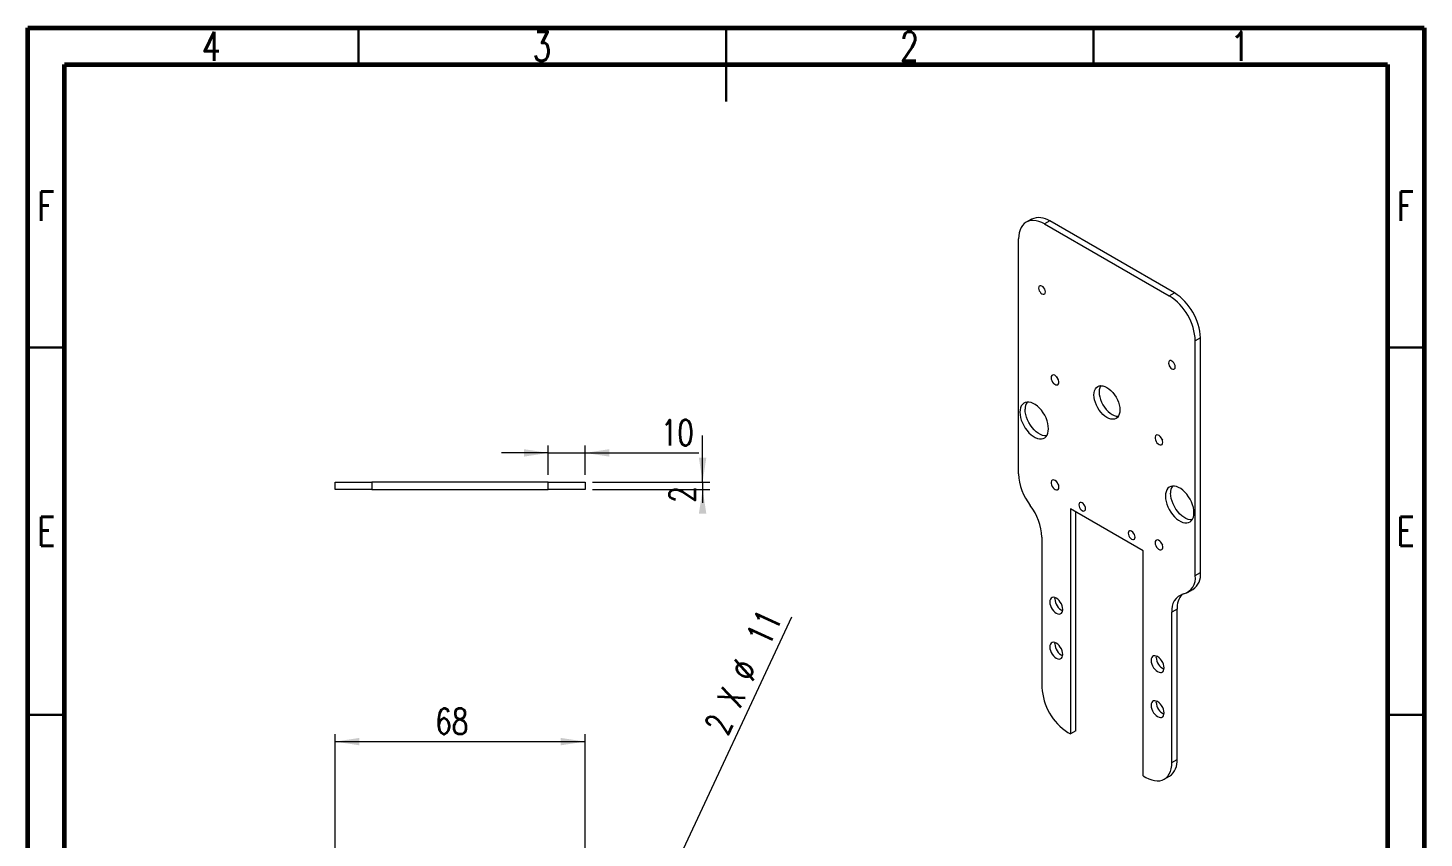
# Model space of a CAD drawing. Header units: millimetres. Extents: x 15 to 205, y 5 to 292.
# Drawn here: x 15 to 205, y 181.7 to 292 of the extents above; entities that cross this region are included whole.
import ezdxf

# ---------------------------------------------------------------- set-up
doc = ezdxf.new("R2010")
doc.units = ezdxf.units.MM
doc.styles.add('SLDTEXTSTYLE0', font='TXT', dxfattribs={"width": 0.75, "bigfont": 'bigfont'})
doc.styles.add('SLDTEXTSTYLE2', font='TXT', dxfattribs={"width": 0.666667, "bigfont": 'bigfont'})
doc.dimstyles.new('SLDDIMSTYLE0', dxfattribs={"dimtxt": 3.5, "dimasz": 3.302, "dimexe": 0, "dimexo": 0.0625, "dimgap": 0.875, "dimtad": 1, "dimlfac": 2, "dimrnd": 1e-09, "dimzin": 12, "dimdsep": 46, "dimtxsty": 'SLDTEXTSTYLE0', "dimsah": 1, "dimcen": 0.09, "dimadec": 0, "dimazin": 3, "dimtfac": 1, "dimtmove": 0, "dimatfit": 0, "dimfxl": 1, "dimfrac": 2, "dimtolj": 1, "dimtzin": 12, "dimarcsym": 0})
doc.dimstyles.new('SLDDIMSTYLE2', dxfattribs={"dimtxt": 3.5, "dimasz": 3.302, "dimexe": 0, "dimexo": 0.0625, "dimgap": 0.875, "dimtad": 1, "dimlfac": 2, "dimrnd": 1e-09, "dimzin": 12, "dimdsep": 46, "dimtxsty": 'SLDTEXTSTYLE0', "dimsah": 1, "dimcen": 0.09, "dimadec": 0, "dimazin": 3, "dimtfac": 1, "dimtofl": 0, "dimtmove": 0, "dimatfit": 3, "dimfxl": 1, "dimfrac": 2, "dimtolj": 1, "dimtzin": 12, "dimarcsym": 0})
doc.dimstyles.new('SLDDIMSTYLE4', dxfattribs={"dimtxt": 3.5, "dimasz": 3.302, "dimexe": 0, "dimexo": 0.0625, "dimgap": 0.875, "dimtad": 1, "dimlfac": 2, "dimrnd": 1e-09, "dimzin": 12, "dimdsep": 46, "dimtxsty": 'SLDTEXTSTYLE0', "dimblk1": 'NONE', "dimsah": 1, "dimcen": 0, "dimadec": 0, "dimazin": 3, "dimtfac": 1, "dimtmove": 0, "dimatfit": 3, "dimldrblk": 'NONE', "dimfxl": 1, "dimfrac": 2, "dimtolj": 1, "dimtzin": 12, "dimarcsym": 0})

# ---------------------------------------------------------------- blocks, each defined once
blk = doc.blocks.new('_D_16')
at = {"color": 7, "linetype": 'Continuous', "lineweight": 0}
for q in [(118.95, 211.86), (86.65, 142.61)]:
    blk.add_line((88.98, 147.6), q, dxfattribs=at)
blk.add_solid([(88.98, 147.6), (90.84, 150.38), (89.91, 150.81)], dxfattribs=at)
at = {"color": 7, "linetype": 'Continuous', "lineweight": 0, "char_height": 3.5, "attachment_point": 1, "rotation": 64.9935}
for s, insert, style in [('11', (112.63, 209.1), 'SLDTEXTSTYLE0'), ('%%c', (110.45, 204.3), 'SLDTEXTSTYLE0'), ('2 X', (107.01, 197.05), 'SLDTEXTSTYLE2')]:
    blk.add_mtext(s, dxfattribs=dict(at, insert=insert, style=style))
blk = doc.blocks.new('_NONE')
blk = doc.blocks.new('_D_21')
at = {"color": 7, "linetype": 'Continuous', "lineweight": 0}
for p, q in [((56.82, 174.86), (56.82, 195.86)), ((90.82, 174.86), (90.82, 195.86)), ((56.82, 194.86), (90.82, 194.86))]:
    blk.add_line(p, q, dxfattribs=at)
for points in [[(56.82, 194.86), (60.12, 194.35), (60.12, 195.36)], [(90.82, 194.86), (87.51, 195.36), (87.51, 194.35)]]:
    blk.add_solid(points, dxfattribs=at)
at = {"color": 7, "linetype": 'Continuous', "lineweight": 0, "insert": (70.44, 199.37), "char_height": 3.5, "attachment_point": 1, "style": 'SLDTEXTSTYLE0'}
blk.add_mtext('68', dxfattribs=at)
blk = doc.blocks.new('_D_22')
at = {"color": 7, "linetype": 'Continuous', "lineweight": 0}
for p, q in [((106.82, 230.19), (106.82, 236.54)), ((91.82, 230.19), (107.82, 230.19)), ((106.82, 230.19), (106.82, 229.19)), ((91.82, 229.19), (107.82, 229.19)), ((106.82, 229.19), (106.82, 227.38))]:
    blk.add_line(p, q, dxfattribs=at)
for points in [[(106.82, 230.19), (107.32, 233.49), (106.31, 233.49)], [(106.82, 229.19), (106.31, 225.89), (107.32, 225.89)]]:
    blk.add_solid(points, dxfattribs=at)
at = {"color": 7, "linetype": 'Continuous', "lineweight": 0, "insert": (102.31, 227.38), "char_height": 3.5, "attachment_point": 1, "rotation": 90, "style": 'SLDTEXTSTYLE0'}
blk.add_mtext('2', dxfattribs=at)
blk = doc.blocks.new('_D_23')
at = {"color": 7, "linetype": 'Continuous', "lineweight": 0}
for p, q in [((85.82, 234.15), (79.47, 234.15)), ((85.82, 231.19), (85.82, 235.15)), ((85.82, 234.15), (90.82, 234.15)), ((90.82, 231.19), (90.82, 235.15)), ((90.82, 234.15), (106.29, 234.15))]:
    blk.add_line(p, q, dxfattribs=at)
for points in [[(85.82, 234.15), (82.51, 234.66), (82.51, 233.65)], [(90.82, 234.15), (94.12, 233.65), (94.12, 234.66)]]:
    blk.add_solid(points, dxfattribs=at)
at = {"color": 7, "linetype": 'Continuous', "lineweight": 0, "insert": (101.12, 238.66), "char_height": 3.5, "attachment_point": 1, "style": 'SLDTEXTSTYLE0'}
blk.add_mtext('10', dxfattribs=at)

msp = doc.modelspace()

# ---------------------------------------------------------------- linework, layer by layer
at = {"color": 7, "linetype": 'Continuous', "lineweight": 60}
for p, q in [((15, 5), (15, 292)), ((15, 292), (205, 292)), ((205, 292), (205, 5)), ((20, 10), (20, 287)), ((20, 287), (200, 287)), ((200, 287), (200, 10))]:
    msp.add_line(p, q, dxfattribs=at)
at = {"color": 7, "linetype": 'Continuous', "lineweight": 30}
for p, q in [((60, 287), (60, 292)), ((110, 292), (110, 282)), ((110, 287), (110, 292)), ((160, 287), (160, 292)), ((20, 248.5), (15, 248.5)), ((200, 248.5), (205, 248.5)), ((20, 198.5), (15, 198.5)), ((200, 198.5), (205, 198.5))]:
    msp.add_line(p, q, dxfattribs=at)
at = {"color": 7, "linetype": 'Continuous', "lineweight": 15}
for p, q in [((151.5639, 265.9669), (150.8567, 265.5587)), ((154.0637, 265.7193), (153.3565, 265.3111)), ((153.3565, 265.3111), (170.3271, 255.5142)), ((171.0342, 255.9224), (154.0637, 265.7193)), ((149.821, 231.3237), (149.821, 263.2694)), ((170.3271, 255.5142), (171.0342, 255.9224)), ((174.5697, 249.7987), (173.8626, 249.3905)), ((173.8626, 217.4447), (173.8626, 249.3905)), ((174.5697, 217.8529), (174.5697, 249.7987)), ((56.8169, 229.1878), (56.8169, 230.1878)), ((56.8169, 230.1878), (61.8169, 230.1878)), ((61.8169, 230.1878), (61.8169, 229.1878)), ((85.8169, 230.1878), (61.8169, 230.1878)), ((85.8169, 229.1878), (85.8169, 230.1878)), ((85.8169, 230.1878), (90.8169, 230.1878)), ((90.8169, 230.1878), (90.8169, 229.1878)), ((61.8169, 229.1878), (56.8169, 229.1878)), ((61.8169, 229.1878), (85.8169, 229.1878)), ((90.8169, 229.1878), (85.8169, 229.1878)), ((166.7916, 220.8109), (156.8921, 226.5258)), ((156.8921, 226.5258), (156.8921, 195.9055)), ((157.5992, 196.3137), (157.5992, 226.1176)), ((153.003, 222.6673), (153.003, 202.2333)), ((166.7916, 190.1906), (166.7916, 220.8109)), ((173.8626, 217.4447), (174.5697, 217.8529)), ((172.8269, 215.1555), (173.534, 215.5637)), ((154.7708, 214.2773), (154.7857, 214.4557)), ((171.3878, 212.8704), (170.6807, 212.4622)), ((171.3878, 192.4364), (171.3878, 212.8704)), ((170.6807, 192.0282), (170.6807, 212.4622)), ((154.7708, 208.1533), (154.7857, 208.3316)), ((168.5593, 206.3173), (168.5743, 206.4957)), ((168.5593, 200.1933), (168.5743, 200.3717)), ((156.5385, 196.1096), (156.8921, 195.9055)), ((157.5992, 196.3137), (156.8921, 195.9055)), ((170.6807, 192.0282), (171.3878, 192.4364)), ((166.7916, 190.1906), (167.1451, 189.9865)), ((169.6449, 189.739), (170.352, 190.1472))]:
    msp.add_line(p, q, dxfattribs=at)
at = {"color": 7, "linetype": 'Continuous', "lineweight": 15, "flags": 128}
for points in [[(153.3565, 265.3111), (152.9607, 265.514), (152.5698, 265.6629), (152.1888, 265.7561), (151.8225, 265.7924), (151.4755, 265.7712), (151.1522, 265.6929), (150.8565, 265.5585), (150.5924, 265.3697), (150.3629, 265.1287), (150.1711, 264.8387), (150.0194, 264.5033), (149.9097, 264.1267), (149.8432, 263.7137), (149.821, 263.2694)], [(152.5434, 256.5945), (152.5659, 256.4175), (152.6312, 256.2318), (152.7328, 256.0557), (152.861, 255.9063), (153.003, 255.7984), (153.145, 255.7424), (153.2732, 255.7438), (153.3748, 255.8025), (153.4401, 255.9128), (153.4626, 256.0638), (153.4401, 256.2408), (153.3748, 256.4264), (153.2732, 256.6026), (153.145, 256.7519), (153.003, 256.8599), (152.861, 256.9159), (152.7328, 256.9145), (152.6312, 256.8558), (152.5659, 256.7455), (152.5434, 256.5945)], [(171.1403, 245.8587), (171.1178, 246.0357), (171.0525, 246.2213), (170.9508, 246.3975), (170.8227, 246.5468), (170.6807, 246.6548), (170.5386, 246.7108), (170.4105, 246.7094), (170.3088, 246.6507), (170.2435, 246.5404), (170.221, 246.3894), (170.2435, 246.2124), (170.3088, 246.0267), (170.4105, 245.8506), (170.5386, 245.7012), (170.6807, 245.5933), (170.8227, 245.5373), (170.9508, 245.5387), (171.0525, 245.5974), (171.1178, 245.7077), (171.1403, 245.8587)], [(154.2404, 244.3873), (154.264, 244.1932), (154.3326, 243.9892), (154.4401, 243.7933), (154.577, 243.623), (154.7311, 243.4934), (154.8888, 243.416), (155.0359, 243.3977), (155.1595, 243.4402), (155.2486, 243.5396), (155.2952, 243.6872), (155.2952, 243.8697), (155.2486, 244.0711), (155.1595, 244.2733), (155.0359, 244.4585), (154.8888, 244.6101), (154.7311, 244.7148), (154.577, 244.7631), (154.4401, 244.7509), (154.3326, 244.6791), (154.264, 244.5542), (154.2404, 244.3873)], [(160.0741, 242.0403), (160.0958, 242.3471), (160.1606, 242.6212), (160.2667, 242.8559), (160.4117, 243.0453), (160.5918, 243.1849), (160.8028, 243.2711), (161.0393, 243.302), (161.2956, 243.2766), (161.5653, 243.1957), (161.8418, 243.0612), (162.1184, 242.8764), (162.3881, 242.6459), (162.6444, 242.3754), (162.8809, 242.0715), (163.0918, 241.7417), (163.272, 241.3941), (163.4169, 241.0373), (163.5231, 240.6801), (163.5878, 240.3312), (163.6096, 239.9993), (163.5878, 239.6925), (163.5231, 239.4184), (163.4169, 239.1838), (163.272, 238.9943), (163.0918, 238.8548), (162.8809, 238.7685), (162.6444, 238.7377), (162.3881, 238.763), (162.1184, 238.844), (161.8418, 238.9785), (161.5653, 239.1632), (161.2956, 239.3937), (161.0393, 239.6643), (160.8028, 239.9682), (160.5918, 240.298), (160.4117, 240.6456), (160.2667, 241.0023), (160.1606, 241.3596), (160.0958, 241.7084), (160.0741, 242.0403)], [(160.9965, 243.3006), (160.9738, 243.2641), (160.8677, 243.0294), (160.8029, 242.7553), (160.7812, 242.4485), (160.8029, 242.1166), (160.8677, 241.7678), (160.9738, 241.4105), (161.1188, 241.0538), (161.2989, 240.7062), (161.5099, 240.3764), (161.7464, 240.0725), (162.0027, 239.8019), (162.2724, 239.5714), (162.5489, 239.3867), (162.8255, 239.2522), (163.0952, 239.1712), (163.3515, 239.1459), (163.3943, 239.1472)], [(149.9978, 239.6918), (150.0195, 239.3446), (150.0842, 238.9801), (150.1904, 238.6064), (150.3357, 238.2318), (150.5169, 237.8648), (150.7299, 237.5136), (150.9701, 237.1859), (151.2319, 236.8891), (151.5096, 236.6299), (151.797, 236.4139), (152.0876, 236.2462), (152.375, 236.1303), (152.6528, 236.0689), (152.9146, 236.0633), (153.1547, 236.1138), (153.3678, 236.2191), (153.549, 236.3768), (153.6943, 236.5836), (153.8005, 236.8347), (153.8652, 237.1246), (153.8869, 237.4467), (153.8652, 237.7939), (153.8005, 238.1584), (153.6943, 238.5322), (153.549, 238.9067), (153.3678, 239.2737), (153.1547, 239.625), (152.9146, 239.9526), (152.6528, 240.2494), (152.375, 240.5087), (152.0876, 240.7246), (151.797, 240.8924), (151.5096, 241.0082), (151.2319, 241.0697), (150.9701, 241.0752), (150.7299, 241.0248), (150.5169, 240.9195), (150.3357, 240.7617), (150.1904, 240.5549), (150.0842, 240.3038), (150.0195, 240.014), (149.9978, 239.6918)], [(153.6246, 236.4718), (153.6217, 236.4715), (153.3599, 236.4771), (153.0821, 236.5385), (152.7948, 236.6544), (152.5041, 236.8222), (152.2167, 237.0381), (151.939, 237.2973), (151.6772, 237.5941), (151.437, 237.9218), (151.224, 238.273), (151.0428, 238.64), (150.8975, 239.0146), (150.7913, 239.3883), (150.7266, 239.7528), (150.7049, 240.1)], [(169.4432, 235.6109), (169.4197, 235.8051), (169.3511, 236.0091), (169.2436, 236.205), (169.1066, 236.3753), (168.9525, 236.5049), (168.7949, 236.5823), (168.6477, 236.6005), (168.5241, 236.5581), (168.4351, 236.4586), (168.3885, 236.3111), (168.3885, 236.1286), (168.4351, 235.9272), (168.5241, 235.725), (168.6477, 235.5398), (168.7949, 235.3882), (168.9525, 235.2835), (169.1066, 235.2352), (169.2436, 235.2474), (169.3511, 235.3192), (169.4197, 235.444), (169.4432, 235.6109)], [(155.3011, 229.4856), (155.2775, 229.6797), (155.2089, 229.8837), (155.1014, 230.0796), (154.9645, 230.2499), (154.8104, 230.3795), (154.6528, 230.4569), (154.5056, 230.4752), (154.382, 230.4327), (154.2929, 230.3333), (154.2464, 230.1857), (154.2464, 230.0032), (154.2929, 229.8018), (154.382, 229.5996), (154.5056, 229.4144), (154.6528, 229.2628), (154.8104, 229.1581), (154.9645, 229.1098), (155.1014, 229.122), (155.2089, 229.1938), (155.2775, 229.3187), (155.3011, 229.4856)], [(173.6859, 226.017), (173.6641, 226.3642), (173.5995, 226.7287), (173.4933, 227.1024), (173.348, 227.477), (173.1668, 227.844), (172.9537, 228.1952), (172.7136, 228.5229), (172.4517, 228.8197), (172.174, 229.0789), (171.8866, 229.2949), (171.596, 229.4627), (171.3086, 229.5785), (171.0309, 229.6399), (170.7691, 229.6455), (170.5289, 229.5951), (170.3159, 229.4898), (170.1347, 229.332), (169.9893, 229.1252), (169.8832, 228.8741), (169.8185, 228.5842), (169.7968, 228.2621), (169.8185, 227.9149), (169.8832, 227.5504), (169.9893, 227.1767), (170.1347, 226.8021), (170.3159, 226.4351), (170.5289, 226.0839), (170.7691, 225.7562), (171.0309, 225.4594), (171.3086, 225.2002), (171.596, 224.9842), (171.8866, 224.8165), (172.174, 224.7006), (172.4517, 224.6392), (172.7136, 224.6336), (172.9537, 224.6841), (173.1668, 224.7893), (173.348, 224.9471), (173.4933, 225.1539), (173.5995, 225.405), (173.6641, 225.6949), (173.6859, 226.017)], [(173.4235, 225.0421), (173.4207, 225.0418), (173.1589, 225.0474), (172.8811, 225.1088), (172.5937, 225.2247), (172.3031, 225.3924), (172.0157, 225.6084), (171.738, 225.8676), (171.4762, 226.1644), (171.236, 226.4921), (171.023, 226.8433), (170.8418, 227.2103), (170.6965, 227.5849), (170.5903, 227.9586), (170.5256, 228.3231), (170.5039, 228.6703)], [(158.0235, 227.0974), (158.0459, 226.9204), (158.1112, 226.7348), (158.2129, 226.5587), (158.341, 226.4093), (158.4831, 226.3014), (158.6251, 226.2453), (158.7532, 226.2468), (158.8549, 226.3055), (158.9202, 226.4157), (158.9427, 226.5668), (158.9202, 226.7438), (158.8549, 226.9294), (158.7532, 227.1055), (158.6251, 227.2549), (158.4831, 227.3629), (158.341, 227.4189), (158.2129, 227.4175), (158.1112, 227.3587), (158.0459, 227.2485), (158.0235, 227.0974)], [(165.6602, 222.6888), (165.6377, 222.8658), (165.5724, 223.0515), (165.4707, 223.2276), (165.3426, 223.377), (165.2006, 223.4849), (165.0586, 223.5409), (164.9304, 223.5395), (164.8287, 223.4808), (164.7635, 223.3705), (164.741, 223.2195), (164.7635, 223.0425), (164.8287, 222.8569), (164.9304, 222.6807), (165.0586, 222.5314), (165.2006, 222.4234), (165.3426, 222.3674), (165.4707, 222.3688), (165.5724, 222.4275), (165.6377, 222.5378), (165.6602, 222.6888)], [(168.3826, 221.9338), (168.4061, 221.7397), (168.4747, 221.5356), (168.5822, 221.3397), (168.7191, 221.1694), (168.8733, 221.0398), (169.0309, 220.9625), (169.1781, 220.9442), (169.3017, 220.9867), (169.3907, 221.0861), (169.4373, 221.2336), (169.4373, 221.4162), (169.3907, 221.6175), (169.3017, 221.8198), (169.1781, 222.0049), (169.0309, 222.1566), (168.8733, 222.2612), (168.7191, 222.3096), (168.5822, 222.2973), (168.4747, 222.2256), (168.4061, 222.1007), (168.3826, 221.9338)], [(154.0637, 213.8691), (154.0858, 213.6292), (154.1512, 213.3757), (154.2565, 213.1214), (154.3964, 212.879), (154.564, 212.6606), (154.7509, 212.4773), (154.9475, 212.3382), (155.1442, 212.2502), (155.331, 212.2179), (155.4986, 212.2427), (155.6386, 212.3235), (155.7439, 212.4563), (155.8093, 212.6343), (155.8314, 212.8486), (155.8093, 213.0885), (155.7439, 213.342), (155.6386, 213.5963), (155.4986, 213.8387), (155.331, 214.0571), (155.1442, 214.2404), (154.9475, 214.3795), (154.7509, 214.4675), (154.564, 214.4998), (154.3964, 214.475), (154.2565, 214.3942), (154.1512, 214.2614), (154.0858, 214.0834), (154.0637, 213.8691)], [(154.0637, 207.7451), (154.0858, 207.5051), (154.1512, 207.2517), (154.2565, 206.9973), (154.3964, 206.7549), (154.564, 206.5366), (154.7509, 206.3533), (154.9475, 206.2141), (155.1442, 206.1262), (155.331, 206.0938), (155.4986, 206.1187), (155.6386, 206.1995), (155.7439, 206.3322), (155.8093, 206.5102), (155.8314, 206.7245), (155.8093, 206.9645), (155.7439, 207.2179), (155.6386, 207.4722), (155.4986, 207.7147), (155.331, 207.933), (155.1442, 208.1163), (154.9475, 208.2555), (154.7509, 208.3434), (154.564, 208.3758), (154.3964, 208.3509), (154.2565, 208.2701), (154.1512, 208.1374), (154.0858, 207.9594), (154.0637, 207.7451)], [(169.62, 204.8886), (169.5978, 205.1285), (169.5325, 205.382), (169.4272, 205.6363), (169.2872, 205.8787), (169.1196, 206.0971), (168.9328, 206.2804), (168.7361, 206.4195), (168.5394, 206.5075), (168.3526, 206.5399), (168.185, 206.515), (168.0451, 206.4342), (167.9398, 206.3015), (167.8744, 206.1235), (167.8522, 205.9091), (167.8744, 205.6692), (167.9398, 205.4157), (168.0451, 205.1614), (168.185, 204.919), (168.3526, 204.7007), (168.5394, 204.5173), (168.7361, 204.3782), (168.9328, 204.2902), (169.1196, 204.2579), (169.2872, 204.2827), (169.4272, 204.3636), (169.5325, 204.4963), (169.5978, 204.6743), (169.62, 204.8886)], [(169.62, 198.7646), (169.5978, 199.0045), (169.5325, 199.2579), (169.4272, 199.5123), (169.2872, 199.7547), (169.1196, 199.973), (168.9328, 200.1564), (168.7361, 200.2955), (168.5394, 200.3834), (168.3526, 200.4158), (168.185, 200.391), (168.0451, 200.3101), (167.9398, 200.1774), (167.8744, 199.9994), (167.8522, 199.7851), (167.8744, 199.5452), (167.9398, 199.2917), (168.0451, 199.0374), (168.185, 198.795), (168.3526, 198.5766), (168.5394, 198.3933), (168.7361, 198.2541), (168.9328, 198.1662), (169.1196, 198.1338), (169.2872, 198.1587), (169.4272, 198.2395), (169.5325, 198.3722), (169.5978, 198.5502), (169.62, 198.7646)], [(167.1451, 189.9865), (167.541, 189.7837), (167.9319, 189.6347), (168.3128, 189.5415), (168.6791, 189.5053), (169.0261, 189.5264), (169.3495, 189.6047), (169.6451, 189.7391), (169.9093, 189.928), (170.1388, 190.1689), (170.3305, 190.4589), (170.4823, 190.7943), (170.592, 191.1709), (170.6584, 191.5839), (170.6807, 192.0282)]]:
    msp.add_lwpolyline(points, dxfattribs=at)
at = {"color": 7, "linetype": 'Continuous', "lineweight": 15}
for centre, radius, start, end in [((152.5911, 263.5941), 2.5855, 55.280808, 113.408733), ((166.2247, 249.0632), 7.6449, 2.45345, 57.54655), ((166.9318, 249.4714), 7.6449, 2.45345, 57.54655), ((156.2019, 244.9074), 1.2691, 198.62919, 221.365434), ((152.356, 240.1785), 1.653, 147.15876, 182.720972), ((170.344, 236.7433), 1.2691, 198.62919, 221.365434), ((157.4094, 231.6566), 7.5957, 182.511927, 217.853713), ((156.2019, 230.6179), 1.2691, 198.62919, 221.365434), ((172.155, 228.7488), 1.653, 147.15876, 182.720972), ((145.4146, 222.3344), 7.5957, 2.511927, 37.853713), ((170.344, 222.4538), 1.2691, 198.62919, 221.365434), ((171.6381, 217.1117), 2.2493, 286.359509, 8.513778), ((172.1725, 217.5586), 2.4152, 304.312647, 6.999533), ((172.9052, 212.7952), 2.2493, 106.359509, 188.513778), ((174.1117, 213.07), 2.7312, 137.591613, 184.191665), ((156.6162, 214.3343), 1.8463, 181.770017, 244.332089), ((156.6162, 208.2103), 1.8463, 181.770017, 244.332089), ((170.4048, 206.3744), 1.8463, 181.770017, 244.332089), ((160.6409, 202.5606), 7.6449, 182.45345, 237.54655), ((170.4048, 200.2503), 1.8463, 181.770017, 244.332089), ((168.9452, 192.1626), 2.4578, 304.915955, 6.396226)]:
    msp.add_arc(centre, radius, start, end, dxfattribs=at)

# ---------------------------------------------------------------- texts
at = {"color": 7, "linetype": 'Continuous', "lineweight": 0, "char_height": 3.9688, "attachment_point": 2, "style": 'SLDTEXTSTYLE0'}
for s, insert in [('4', (39.96, 291.4739)), ('3', (84.96, 291.4739)), ('2', (134.96, 291.4739)), ('1', (179.96, 291.4739)), ('F', (17.4577, 269.7239)), ('F', (202.4577, 269.7239)), ('E', (17.5078, 225.4739)), ('E', (202.5078, 225.4739))]:
    msp.add_mtext(s, dxfattribs=dict(at, insert=insert))

# ---------------------------------------------------------------- dimensions: what is measured, and where the dimension line sits
at = {"color": 7, "linetype": 'Continuous', "lineweight": 0}
for base, p1, p2, dimstyle, picture, middle in [((90.8169, 234.153), (85.8169, 230.1878), (90.8169, 230.1878), 'SLDDIMSTYLE0', '_D_23', (103.7028, 234.153)), ((90.8169, 194.8559), (56.8169, 173.8559), (90.8169, 173.8559), 'SLDDIMSTYLE2', '_D_21', (73.0293, 194.8559))]:
    dim = msp.add_linear_dim(base=base, p1=p1, p2=p2, dimstyle=dimstyle, dxfattribs=at)
    dim.commit()
    dim.dimension.update_dxf_attribs({"geometry": picture, "text_midpoint": middle, "dimtype": 160})
dim = msp.add_linear_dim(base=(106.8169, 229.1878), p1=(90.8169, 230.1878), p2=(90.8169, 229.1878), angle=90, dimstyle='SLDDIMSTYLE0', dxfattribs=at)
dim.commit()
dim.dimension.update_dxf_attribs({"geometry": '_D_22', "text_midpoint": (106.8169, 228.6688), "dimtype": 160})
dim = msp.add_diameter_dim_2p(p1=(86.6544, 142.6137), p2=(88.9793, 147.5981), text='2 X <>', dimstyle='SLDDIMSTYLE4', dxfattribs=at)
dim.commit()
dim.dimension.update_dxf_attribs({"geometry": '_D_16', "text_midpoint": (115.0774, 203.5487), "dimtype": 163})

doc.saveas('drawing.dxf')
